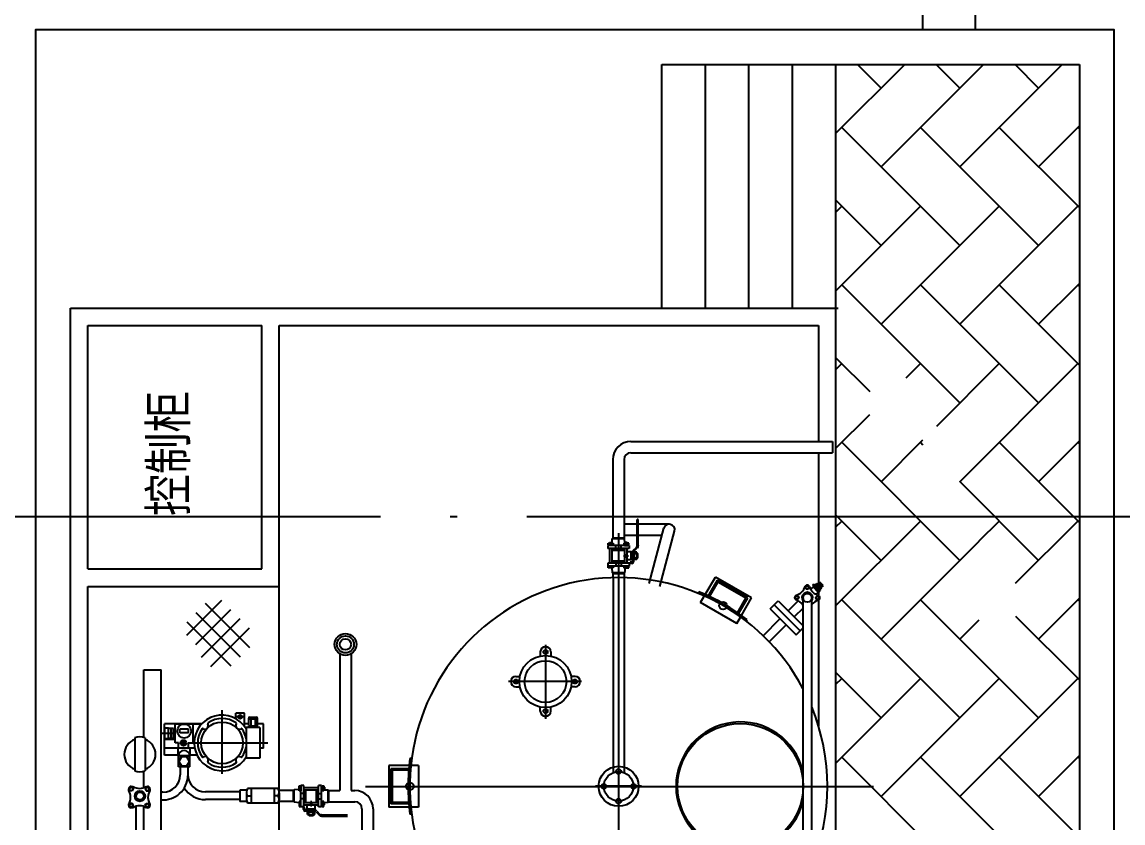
# Model space of a CAD drawing. Extents: x -59142 to 322364, y -122476 to 91021.
# Drawn here: x -13873 to -10709, y 73491 to 75794 of the extents above; entities that cross this region are included whole.
import ezdxf

# ---------------------------------------------------------------- set-up
doc = ezdxf.new("R2010")
doc.units = 0
doc.header["$LTSCALE"] = 1000
doc.header["$MEASUREMENT"] = 0
doc.linetypes.add('DOTE', pattern=[2.42, 2, -0.2, 0.02, -0.2])
doc.layers.add('DOTE', color=1, linetype='DOTE')
doc.layers.add('EQUIPMENT', color=171, linetype='Continuous')
doc.styles.add('st1', font='geditxt.shx', dxfattribs={"bigfont": 'hztxt1.shx'})
doc.styles.get("Standard").update_dxf_attribs({"font": 'gbenor.shx', "bigfont": 'gbcbig.shx'})
doc.dimstyles.get("Standard").update_dxf_attribs({"dimscale": 100, "dimtxt": 3.5, "dimasz": 1, "dimexe": 2.5, "dimexo": 3, "dimgap": 1.5, "dimtad": 1, "dimdec": 0, "dimzin": 0, "dimdsep": 46, "dimtxsty": 'Standard', "dimblk": 'ARCHTICK', "dimcen": 0.09, "dimadec": 0, "dimazin": 0, "dimtfac": 1, "dimtdec": 0, "dimtix": 1, "dimtmove": 2, "dimatfit": 3, "dimfxl": 1, "dimtolj": 1, "dimtzin": 0, "dimarcsym": 0})

# ---------------------------------------------------------------- blocks, each defined once
blk = doc.blocks.new('A$C057769C0')
at = {"layer": 'EQUIPMENT', "linetype": 'Continuous'}
for p, q in [((8650, 15299.5), (9850, 15299.5)), ((8650, 14599.5), (8650, 15299.5)), ((8775, 14599.5), (8775, 15299.5)), ((8900, 14599.5), (8900, 15299.5)), ((9025, 14599.5), (9025, 15299.5)), ((9150, 15101.8), (9347.7, 15299.5)), ((9150, 9599.5), (9150, 15299.5)), ((9212.3, 15299.5), (9280, 15231.8)), ((9280, 15005.5), (9574, 15299.5)), ((9438.6, 15299.5), (9506.3, 15231.8)), ((9506.3, 15005.5), (9800.3, 15299.5)), ((9664.8, 15299.5), (9732.5, 15231.8)), ((9850, 15299.5), (9850, 9599.5)), ((9166.9, 15118.7), (9506.3, 14779.3)), ((9393.1, 15118.7), (9732.5, 14779.3)), ((9619.4, 15118.7), (9850, 14888.1)), ((9732.5, 15005.5), (9850, 15123)), ((9845.7, 15118.7), (9850, 15114.4)), ((9150, 14909.3), (9280, 14779.3)), ((9150, 14875.5), (9166.9, 14892.4)), ((9150, 14649.2), (9393.1, 14892.4)), ((9280, 14553), (9619.4, 14892.4)), ((9506.3, 14553), (9845.7, 14892.4)), ((9166.9, 14666.1), (9506.3, 14326.7)), ((9393.1, 14666.1), (9732.5, 14326.7)), ((9619.4, 14666.1), (9850, 14435.6)), ((9732.5, 14553), (9850, 14670.4)), ((9845.7, 14666.1), (9850, 14661.8)), ((6950, 9599.5), (6950, 14599.5)), ((6950, 14599.5), (9156.2, 14599.5)), ((7000, 13849.5), (7000, 14549.5)), ((7000, 14549.5), (7500, 14549.5)), ((7500, 13849.5), (7500, 14549.5)), ((7550, 9649.5), (7550, 14549.5)), ((7550, 14549.5), (9100, 14549.5)), ((9100, 14549.5), (9100, 14215.7)), ((9150, 14456.7), (9247.2, 14359.5)), ((9150, 14423), (9166.9, 14439.9)), ((9352.2, 14398.9), (9393.1, 14439.9)), ((9439.8, 14260.3), (9619.4, 14439.9)), ((9506.3, 14100.4), (9845.7, 14439.9)), ((9150, 14196.7), (9247.2, 14293.9)), ((8561.2, 14215.7), (9140, 14215.7)), ((9140, 14215.7), (9140, 14183.7)), ((9166.9, 14213.6), (9506.3, 13874.2)), ((9280, 14100.4), (9400, 14220.4)), ((9393.1, 14213.6), (9400, 14206.7)), ((9619.4, 14213.6), (9850, 13983)), ((9732.5, 14100.4), (9850, 14217.9)), ((9845.7, 14213.6), (9850, 14209.3)), ((8561.2, 14183.7), (9140, 14183.7)), ((9100, 14183.7), (9100, 13398.3)), ((9505, 14101.7), (9732.5, 13874.2)), ((9150, 14004.2), (9280, 13874.2)), ((9150, 13970.4), (9166.9, 13987.3)), ((9150, 13744.2), (9393.1, 13987.3)), ((9562, 13929.9), (9619.4, 13987.3)), ((9666.5, 13808.2), (9845.7, 13987.3)), ((8672.1, 13978.1), (8541.2, 13978.1)), ((8650.2, 13946.1), (8541.2, 13946.1)), ((9280, 13647.9), (9561.5, 13929.4)), ((7000, 13849.5), (7500, 13849.5)), ((7000, 13799.5), (7550, 13799.5)), ((7000, 9649.5), (7000, 13799.5)), ((9085.7, 13801.5), (9085.7, 13796.5)), ((9732.5, 13647.9), (9850, 13765.3)), ((9166.9, 13761), (9506.3, 13421.6)), ((9393.1, 13761), (9732.5, 13421.6)), ((9845.7, 13761), (9850, 13756.7)), ((9506.3, 13647.9), (9561.5, 13703.2)), ((9666.5, 13713.9), (9850, 13530.5)), ((7724.6, 13605.6), (7724.6, 13212.3)), ((7756.6, 13605.6), (7756.6, 13212.3)), ((7161, 13365.3), (7161, 13559.5)), ((7161, 13559.5), (7211, 13559.5)), ((7211, 13088.5), (7211, 13559.5)), ((9150, 13551.6), (9280, 13421.6)), ((9150, 13517.9), (9166.9, 13534.8)), ((9150, 13291.6), (9393.1, 13534.8)), ((9280, 13195.3), (9619.4, 13534.8)), ((9506.3, 13195.3), (9845.7, 13534.8)), ((7135, 13364.2), (7135, 13268.8)), ((7165, 13364.2), (7165, 13268.8)), ((9166.9, 13308.5), (9506.3, 12969.1)), ((9393.1, 13308.5), (9732.5, 12969.1)), ((9619.4, 13308.5), (9850, 13077.9)), ((9732.5, 13195.3), (9850, 13312.8)), ((9845.7, 13308.5), (9850, 13304.2)), ((7161, 13220.6), (7161, 13267.7)), ((7266, 13280.5), (7266, 13257.5)), ((7288, 13280.5), (7288, 13257.5)), ((7216, 13207.5), (7211, 13207.5)), ((7436.9, 13208.5), (7338, 13208.5)), ((7456.9, 13213.4), (7436.9, 13213.4)), ((7436.9, 13213.4), (7436.9, 13181.4)), ((7692.4, 13212.3), (7724.6, 13212.3)), ((7756.6, 13212.3), (7768, 13212.3)), ((7139, 13089.1), (7139, 13167.3)), ((7161, 13089.1), (7161, 13166.8)), ((7436.9, 13186.5), (7338, 13186.5)), ((7456.9, 13181.4), (7436.9, 13181.4)), ((7692.4, 13180.3), (7768, 13180.3))]:
    blk.add_line(p, q, dxfattribs=at)
at = {"layer": 'EQUIPMENT'}
for p, q in [((8509.2, 14163.7), (8509.2, 13937.4)), ((8541.2, 14163.7), (8541.2, 13937.5)), ((8582.2, 13991.6), (8578.9, 13991.6)), ((8613.1, 13807.7), (8655.6, 13966.3)), ((8644, 13799.4), (8686.5, 13958)), ((8525.6, 13952.2), (8525.6, 12613.3)), ((8509.2, 13836.7), (8509.2, 13826.9)), ((8541.2, 13836.6), (8541.2, 13827)), ((8774.4, 13775.6), (8803.7, 13826.3)), ((8907.6, 13766.3), (8803.7, 13826.3)), ((8509.6, 13824.5), (8509.6, 13264.1)), ((8541.6, 13824.5), (8541.6, 13264.1)), ((8783.4, 13771.6), (8809.6, 13817.1)), ((8787, 13770), (8811.1, 13811.6)), ((8896.6, 13766.8), (8809.6, 13817.1)), ((8891.2, 13765.4), (8811.1, 13811.6)), ((8753.7, 13779.7), (8756.2, 13784.1)), ((8761.2, 13752.7), (8771.9, 13771.2)), ((8867.1, 13723.7), (8891.2, 13765.4)), ((8870.4, 13721.4), (8896.6, 13766.8)), ((8878.3, 13715.6), (8907.6, 13766.3)), ((9055.5, 10432.3), (9055.5, 13766.8)), ((9080.5, 10432.9), (9080.5, 13767.3)), ((8865.1, 13692.7), (8761.2, 13752.7)), ((8961.6, 13734.9), (8984.2, 13757.5)), ((8961.6, 13734.9), (9035.8, 13660.6)), ((8972.9, 13746.2), (9047.1, 13672)), ((8984.2, 13757.5), (9055.5, 13686.3)), ((8865.1, 13692.7), (8875.8, 13711.2)), ((8892.2, 13699.7), (8894.8, 13704.1)), ((8940.9, 13657.7), (8989.8, 13706.6)), ((8958.6, 13640), (9007.5, 13688.9)), ((9035.8, 13660.6), (9055.5, 13680.3)), ((8300.6, 13610.8), (8300.6, 13599.3)), ((8315.6, 13631.3), (8315.6, 13418.2)), ((8330.6, 13610.8), (8330.6, 13599.3)), ((8418.8, 13525.8), (8208.8, 13525.8)), ((8230.6, 13540.8), (8242.1, 13540.8)), ((8230.6, 13510.8), (8242.1, 13510.8)), ((8400.6, 13540.8), (8389.1, 13540.8)), ((8400.6, 13510.8), (8389.1, 13510.8)), ((8300.6, 13440.8), (8300.6, 13452.4)), ((8330.6, 13440.8), (8330.6, 13452.4)), ((7452.3, 13424.5), (7423.9, 13424.5)), ((7425.5, 13419.1), (7425.5, 13434.5)), ((7450.5, 13434.5), (7425.5, 13434.5)), ((7450.5, 13396.8), (7450.5, 13434.5)), ((7462.5, 13399.5), (7462.5, 13420.5)), ((7462.5, 13418.5), (7487.5, 13418.5)), ((7465.5, 13423.5), (7484.5, 13423.5)), ((7468.7, 13418.5), (7468.7, 13398.5)), ((7481.2, 13418.5), (7481.2, 13398.5)), ((7487.5, 13399.5), (7487.5, 13420.5)), ((7327.9, 13404.5), (7221, 13404.5)), ((7221, 13314.5), (7221, 13404.5)), ((7222, 13361.5), (7222, 13391.5)), ((7232, 13391.5), (7222, 13391.5)), ((7232, 13361.5), (7232, 13391.5)), ((7246, 13390.5), (7232, 13390.5)), ((7240, 13362.5), (7240, 13390.5)), ((7246, 13362.5), (7246, 13390.5)), ((7251, 13387.5), (7246, 13387.5)), ((7327, 13403.5), (7251, 13403.5)), ((7251, 13349.5), (7251, 13403.5)), ((7264.5, 13378.5), (7264.5, 13388.5)), ((7289.5, 13388.5), (7264.5, 13388.5)), ((7289.5, 13378.5), (7289.5, 13388.5)), ((7303, 13349.5), (7303, 13403.5)), ((7462.5, 13404.5), (7450.5, 13404.5)), ((7495, 13393.5), (7455, 13393.5)), ((7455, 13393.5), (7455, 13305.5)), ((7462.5, 13399.5), (7463.5, 13398.5)), ((7463.5, 13398.5), (7462.5, 13397.5)), ((7462.5, 13393.5), (7462.5, 13397.5)), ((7463.5, 13398.5), (7486.5, 13398.5)), ((7475, 13393.5), (7475, 13398.5)), ((7487.5, 13399.5), (7486.5, 13398.5)), ((7486.5, 13398.5), (7487.5, 13397.5)), ((7504.8, 13404.5), (7487.5, 13404.5)), ((7487.5, 13393.5), (7487.5, 13397.5)), ((7495, 13393.5), (7495, 13305.5)), ((7504.8, 13334.5), (7504.8, 13404.5)), ((7251, 13359.5), (7221, 13359.5)), ((7232, 13361.5), (7222, 13361.5)), ((7246, 13362.5), (7232, 13362.5)), ((7251, 13365.5), (7246, 13365.5)), ((7289.5, 13378.5), (7264.5, 13378.5)), ((7306.6, 13359.5), (7303, 13359.5)), ((7307.4, 13334.5), (7221, 13334.5)), ((7261, 13349.5), (7251, 13349.5)), ((7260, 13312.5), (7260, 13334.5)), ((7261, 13335.5), (7261, 13349.5)), ((7280, 13350.5), (7270, 13350.5)), ((7280, 13348.5), (7270, 13348.5)), ((7289, 13349.5), (7289, 13335.5)), ((7294, 13312.5), (7294, 13334.5)), ((7504.8, 13334.5), (7495, 13334.5)), ((7260, 13314.5), (7221, 13314.5)), ((7294, 13312.5), (7260, 13312.5)), ((7261, 13280.5), (7261, 13312.5)), ((7269.5, 13309.5), (7262, 13296.5)), ((7262, 13296.5), (7269.5, 13283.5)), ((7284.5, 13309.5), (7269.5, 13309.5)), ((7292, 13296.5), (7284.5, 13309.5)), ((7284.5, 13283.5), (7292, 13296.5)), ((7293, 13280.5), (7293, 13312.5)), ((7314, 13314.5), (7294, 13314.5)), ((7495, 13305.5), (7455, 13305.5)), ((7931, 13304.7), (7925.9, 13304.7)), ((7293, 13280.5), (7261, 13280.5)), ((7269.5, 13283.5), (7284.5, 13283.5)), ((7924.2, 13284.7), (7865.6, 13284.7)), ((7865.6, 13284.7), (7865.6, 13164.7)), ((7923.1, 13275), (7870.6, 13275)), ((7870.6, 13275), (7870.6, 13174.5)), ((7922.7, 13271), (7874.6, 13271)), ((7874.6, 13271), (7874.6, 13178.5)), ((7950.6, 13284.7), (7929.2, 13284.7)), ((7950.6, 13284.7), (7950.6, 13164.7)), ((7117.7, 13212.5), (7117.7, 13217.4)), ((7119.1, 13217), (7122.1, 13222.2)), ((7122.1, 13211.9), (7119.1, 13217)), ((7122.1, 13222.2), (7128, 13222.2)), ((7128, 13211.9), (7122.1, 13211.9)), ((7124.1, 13224.2), (7129.4, 13224.2)), ((7128, 13222.2), (7131, 13217)), ((7131, 13217), (7128, 13211.9)), ((7168.3, 13222.2), (7165.4, 13217)), ((7165.4, 13217), (7168.3, 13211.9)), ((7174.3, 13222.2), (7168.3, 13222.2)), ((7168.3, 13211.9), (7174.3, 13211.9)), ((7168.8, 13224.2), (7172.3, 13224.2)), ((7177.3, 13217), (7174.3, 13222.2)), ((7174.3, 13211.9), (7177.3, 13217)), ((7178.7, 13217.4), (7178.7, 13212.5)), ((7798.4, 13224.5), (9258.5, 13224.5)), ((8591.6, 13224.7), (8458.8, 13224.7)), ((7117.7, 13170), (7117.7, 13173.1)), ((7122.1, 13175.5), (7119.1, 13170.3)), ((7119.1, 13170.3), (7122.1, 13165.2)), ((7128, 13175.5), (7122.1, 13175.5)), ((7122.1, 13165.2), (7128, 13165.2)), ((7129.4, 13163.2), (7124.1, 13163.2)), ((7131, 13170.3), (7128, 13175.5)), ((7128, 13165.2), (7131, 13170.3)), ((7165.4, 13170.3), (7168.3, 13175.5)), ((7168.3, 13165.2), (7165.4, 13170.3)), ((7168.3, 13175.5), (7174.3, 13175.5)), ((7174.3, 13165.2), (7168.3, 13165.2)), ((7172.3, 13163.2), (7168.8, 13163.2)), ((7174.3, 13175.5), (7177.3, 13170.3)), ((7177.3, 13170.3), (7174.3, 13165.2)), ((7178.7, 13173.1), (7178.7, 13170)), ((7924.2, 13164.7), (7865.6, 13164.7)), ((7923.1, 13174.5), (7870.6, 13174.5)), ((7922.7, 13178.5), (7874.6, 13178.5)), ((7950.6, 13164.7), (7929.2, 13164.7)), ((7788, 13160.3), (7788, 12812.3)), ((7820, 13160.3), (7820, 12894.1)), ((7931, 13144.7), (7925.9, 13144.7))]:
    blk.add_line(p, q, dxfattribs=at)
at = {"layer": 'EQUIPMENT', "ltscale": 8}
for p, q in [((8578.9, 13917), (8578.9, 13991.6)), ((8582.2, 13917), (8582.2, 13991.6)), ((8495.7, 13918.9), (8495.7, 13923.4)), ((8495.7, 13923.4), (8509.7, 13923.4)), ((8499.8, 13923.4), (8499.8, 13925.9)), ((8499.8, 13925.9), (8506.8, 13925.9)), ((8500, 13919), (8500, 13923.2)), ((8505.9, 13916.7), (8506.5, 13923.4)), ((8505.9, 13919.3), (8505.9, 13923.1)), ((8506.7, 13925.9), (8507.5, 13935.8)), ((8506.8, 13925.9), (8506.8, 13923.4)), ((8507.5, 13935.8), (8510, 13938.2)), ((8542.9, 13935.8), (8507.5, 13935.8)), ((8509.7, 13923.4), (8509.7, 13918.9)), ((8540.6, 13938.2), (8510, 13938.2)), ((8542.9, 13935.8), (8540.6, 13938.2)), ((8554.7, 13923.4), (8540.7, 13923.4)), ((8540.7, 13923.4), (8540.7, 13918.9)), ((8543.7, 13925.9), (8542.9, 13935.8)), ((8543.6, 13925.9), (8543.6, 13923.4)), ((8550.6, 13925.9), (8543.6, 13925.9)), ((8544.5, 13919.3), (8544.5, 13923.1)), ((8550.4, 13919), (8550.4, 13923.2)), ((8550.6, 13923.4), (8550.6, 13925.9)), ((8554.7, 13918.9), (8554.7, 13923.4)), ((8494.7, 13916.7), (8494.7, 13908.1)), ((8555.7, 13916.7), (8494.7, 13916.7)), ((8555.7, 13908.1), (8494.7, 13908.1)), ((8509.7, 13918.9), (8495.7, 13918.9)), ((8497.8, 13916.8), (8497.8, 13918.7)), ((8497.8, 13918.7), (8508, 13918.7)), ((8508, 13916.8), (8497.8, 13916.8)), ((8500.1, 13866.1), (8500.1, 13908.1)), ((8507.1, 13866.1), (8507.1, 13908.1)), ((8543.6, 13902.6), (8507.1, 13902.6)), ((8508, 13918.7), (8508, 13916.8)), ((8517.2, 13908.1), (8517.2, 13916.7)), ((8533.2, 13908.1), (8533.2, 13916.7)), ((8540.7, 13918.9), (8554.7, 13918.9)), ((8542.4, 13918.7), (8542.4, 13916.8)), ((8552.5, 13918.7), (8542.4, 13918.7)), ((8542.4, 13916.8), (8552.5, 13916.8)), ((8543.6, 13889), (8543.6, 13908.1)), ((8544.4, 13916.7), (8544.4, 13916.8)), ((8550.6, 13889), (8550.6, 13908.1)), ((8561.3, 13898.7), (8550.6, 13898.7)), ((8552.5, 13916.8), (8552.5, 13918.7)), ((8555.7, 13916.7), (8555.7, 13908.1)), ((8561.3, 13875.4), (8561.3, 13898.7)), ((8565.2, 13897.4), (8561.3, 13897.4)), ((8565.2, 13896.8), (8565.2, 13871.1)), ((8567.9, 13903), (8577.3, 13911.4)), ((8570.6, 13898.5), (8568.5, 13898.5)), ((8568.5, 13898.1), (8568.5, 13870.3)), ((8570.1, 13901.7), (8579.3, 13910)), ((8570.6, 13875.6), (8570.6, 13898.5)), ((8577.6, 13897.4), (8570.6, 13897.4)), ((8577.6, 13893.2), (8570.6, 13893.2)), ((8577.6, 13876.7), (8577.6, 13897.4)), ((8580.1, 13893.9), (8577.6, 13893.9)), ((8580.8, 13893), (8577.6, 13893)), ((8583, 13917), (8578.1, 13917)), ((8578.9, 13917), (8578.9, 13915.1)), ((8580.1, 13880.1), (8580.1, 13893.9)), ((8580.1, 13893.9), (8580.8, 13893)), ((8580.8, 13881), (8580.8, 13893)), ((8582.2, 13917), (8582.2, 13916.3)), ((8494.7, 13866.1), (8494.7, 13857.4)), ((8555.7, 13866.1), (8494.7, 13866.1)), ((8543.6, 13871.6), (8507.1, 13871.6)), ((8517.2, 13866.1), (8517.2, 13857.4)), ((8533.2, 13866.1), (8533.2, 13857.4)), ((8541.2, 13889), (8541.2, 13884.8)), ((8552.1, 13889), (8541.2, 13889)), ((8541.2, 13884.8), (8552.1, 13884.8)), ((8543.6, 13866.1), (8543.6, 13884.8)), ((8550.6, 13866.1), (8550.6, 13884.8)), ((8561.3, 13875.4), (8550.6, 13875.4)), ((8552.1, 13884.8), (8552.1, 13889)), ((8555.7, 13866.1), (8555.7, 13857.4)), ((8562.7, 13868.6), (8558.4, 13868.6)), ((8558.4, 13868.6), (8558.4, 13865.3)), ((8563.5, 13865.3), (8558.4, 13865.3)), ((8565.2, 13876.7), (8561.3, 13876.7)), ((8570.6, 13875.6), (8568.5, 13875.6)), ((8577.6, 13880.8), (8570.6, 13880.8)), ((8577.6, 13876.7), (8570.6, 13876.7)), ((8580.8, 13881), (8577.6, 13881)), ((8580.1, 13880.1), (8577.6, 13880.1)), ((8580.1, 13880.1), (8580.8, 13881)), ((8555.7, 13857.4), (8494.7, 13857.4)), ((8495.6, 13852.8), (8495.6, 13857.3)), ((8495.6, 13857.3), (8509.6, 13857.3)), ((8509.6, 13852.8), (8495.6, 13852.8)), ((8499.7, 13852.9), (8499.7, 13857)), ((8505.6, 13853.2), (8505.6, 13857)), ((8505.9, 13857.4), (8506, 13857.3)), ((8506.3, 13852.8), (8507.5, 13838.4)), ((8542.9, 13838.4), (8507.5, 13838.4)), ((8507.5, 13838.4), (8510, 13835.9)), ((8509.6, 13857.3), (8509.6, 13852.8)), ((8540.6, 13835.9), (8510, 13835.9)), ((8542.9, 13838.4), (8540.6, 13835.9)), ((8554.8, 13857.3), (8540.8, 13857.3)), ((8540.8, 13857.3), (8540.8, 13852.8)), ((8540.8, 13852.8), (8554.8, 13852.8)), ((8544.1, 13852.8), (8542.9, 13838.4)), ((8544.4, 13857.4), (8544.4, 13857.3)), ((8544.8, 13853.2), (8544.8, 13857)), ((8550.7, 13852.9), (8550.7, 13857)), ((8554.8, 13852.8), (8554.8, 13857.3)), ((9058.8, 13775.6), (9058.8, 13775.6)), ((7284.4, 13659.2), (7385, 13759.8)), ((7310.9, 13632.7), (7411.5, 13733.3)), ((7337.5, 13750.7), (7464.5, 13623.6)), ((9042.2, 13759), (9012.5, 13729.2)), ((9055.5, 13736.9), (9030.2, 13711.6)), ((7310.9, 13724.2), (7438, 13597.1)), ((7327.2, 13595.9), (7438, 13706.8)), ((7284.4, 13697.7), (7411.5, 13570.6)), ((7353.7, 13569.4), (7464.5, 13680.3)), ((7607.7, 13226), (7612.2, 13226)), ((7607.7, 13212), (7607.7, 13226)), ((7612.2, 13226), (7612.2, 13212)), ((7621, 13226.9), (7612.4, 13226.9)), ((7612.4, 13165.9), (7612.4, 13226.9)), ((7621, 13165.9), (7621, 13226.9)), ((7671.6, 13226.9), (7663, 13226.9)), ((7663, 13165.9), (7663, 13226.9)), ((7671.6, 13165.9), (7671.6, 13226.9)), ((7673.8, 13225.9), (7678.3, 13225.9)), ((7673.8, 13211.9), (7673.8, 13225.9)), ((7678.3, 13225.9), (7678.3, 13211.9)), ((7456.1, 13206.1), (7456.1, 13186)), ((7458.3, 13197.4), (7470.1, 13197.4)), ((7471.5, 13218.6), (7458.9, 13218.6)), ((7547.1, 13218.4), (7458.9, 13218.4)), ((7470.1, 13218.6), (7470.1, 13176.6)), ((7535.9, 13218.4), (7535.9, 13176.4)), ((7547.7, 13197.4), (7535.9, 13197.4)), ((7592.3, 13213), (7549.2, 13213)), ((7549.9, 13206.1), (7549.9, 13186)), ((7593.3, 13214.1), (7590.9, 13211.5)), ((7590.9, 13181), (7590.9, 13211.5)), ((7607.7, 13215.3), (7593.3, 13214.1)), ((7593.3, 13178.7), (7593.3, 13214.1)), ((7612.2, 13212), (7607.7, 13212)), ((7607.9, 13221.9), (7612, 13221.9)), ((7608.1, 13216), (7611.9, 13216)), ((7612.4, 13215.6), (7612.2, 13215.6)), ((7621, 13204.4), (7612.4, 13204.4)), ((7621, 13221.5), (7663, 13221.5)), ((7621, 13214.5), (7663, 13214.5)), ((7626.5, 13178), (7626.5, 13214.5)), ((7657.5, 13178), (7657.5, 13214.5)), ((7663, 13204.4), (7671.6, 13204.4)), ((7671.6, 13215.6), (7678.3, 13215.1)), ((7671.8, 13223.7), (7673.6, 13223.7)), ((7671.8, 13213.6), (7671.8, 13223.7)), ((7673.6, 13213.6), (7671.8, 13213.6)), ((7673.6, 13223.7), (7673.6, 13213.6)), ((7678.3, 13211.9), (7673.8, 13211.9)), ((7674, 13221.6), (7678.1, 13221.6)), ((7674.2, 13215.7), (7678, 13215.7)), ((7678.4, 13221.8), (7680.8, 13221.8)), ((7680.8, 13214.8), (7678.4, 13214.8)), ((7680.8, 13221.8), (7680.8, 13214.8)), ((7680.8, 13214.9), (7690.7, 13214.1)), ((7690.7, 13178.7), (7690.7, 13214.1)), ((7690.7, 13214.1), (7693.1, 13211.5)), ((7693.1, 13181), (7693.1, 13211.5)), ((7547.1, 13176.4), (7458.9, 13176.4)), ((7590.9, 13181), (7549, 13181)), ((7593.3, 13178.7), (7590.9, 13181)), ((7607.7, 13177.5), (7593.3, 13178.7)), ((7607.7, 13180.8), (7607.7, 13166.8)), ((7612.2, 13180.8), (7607.7, 13180.8)), ((7607.7, 13166.8), (7612.2, 13166.8)), ((7607.9, 13170.9), (7612, 13170.9)), ((7608.1, 13176.8), (7611.9, 13176.8)), ((7612.2, 13166.8), (7612.2, 13180.8)), ((7612.4, 13177.1), (7612.2, 13177.1)), ((7621, 13188.4), (7612.4, 13188.4)), ((7621, 13165.9), (7612.4, 13165.9)), ((7623.5, 13163.2), (7620.2, 13163.2)), ((7620.2, 13158.1), (7620.2, 13163.2)), ((7621, 13178), (7639.8, 13178)), ((7621, 13171), (7639.8, 13171)), ((7623.5, 13158.9), (7623.5, 13163.2)), ((7630.4, 13160.3), (7630.4, 13171)), ((7644, 13180.4), (7639.8, 13180.4)), ((7639.8, 13180.4), (7639.8, 13169.5)), ((7639.8, 13169.5), (7644, 13169.5)), ((7644, 13169.5), (7644, 13180.4)), ((7644, 13178), (7663, 13178)), ((7644, 13171), (7663, 13171)), ((7653.6, 13160.3), (7653.6, 13171)), ((7663, 13188.4), (7671.6, 13188.4)), ((7671.6, 13165.9), (7663, 13165.9)), ((7671.6, 13177.1), (7671.8, 13177.1)), ((7673.6, 13179.2), (7671.8, 13179.2)), ((7671.8, 13179.2), (7671.8, 13169)), ((7671.8, 13169), (7673.6, 13169)), ((7673.6, 13169), (7673.6, 13179.2)), ((7673.8, 13180.8), (7673.8, 13166.8)), ((7678.3, 13180.8), (7673.8, 13180.8)), ((7673.8, 13166.8), (7678.3, 13166.8)), ((7674, 13171.2), (7678.1, 13171.2)), ((7674.2, 13177.1), (7678, 13177.1)), ((7678.3, 13166.8), (7678.3, 13180.8)), ((7680.8, 13178), (7678.4, 13178)), ((7678.4, 13171), (7680.8, 13171)), ((7680.8, 13177.9), (7690.7, 13178.7)), ((7680.8, 13171), (7680.8, 13178)), ((7690.7, 13178.7), (7693.1, 13181)), ((7653, 13153.1), (7625.2, 13153.1)), ((7651.8, 13156.4), (7626, 13156.4)), ((7630.4, 13160.3), (7653.6, 13160.3)), ((7630.5, 13150.9), (7630.5, 13153.1)), ((7630.5, 13150.9), (7653.4, 13150.9)), ((7631.6, 13156.4), (7631.6, 13160.3)), ((7631.6, 13144), (7631.6, 13150.9)), ((7631.6, 13144), (7652.3, 13144)), ((7635.1, 13141.5), (7635.1, 13144)), ((7635.1, 13141.5), (7648.9, 13141.5)), ((7635.1, 13141.5), (7636, 13140.8)), ((7635.7, 13144), (7635.7, 13150.9)), ((7636, 13140.8), (7636, 13144)), ((7636, 13140.8), (7647.9, 13140.8)), ((7647.9, 13140.8), (7647.9, 13144)), ((7648.9, 13141.5), (7647.9, 13140.8)), ((7648.2, 13144), (7648.2, 13150.9)), ((7648.9, 13141.5), (7648.9, 13144)), ((7652.3, 13156.4), (7652.3, 13160.3)), ((7652.3, 13144), (7652.3, 13150.9)), ((7653.4, 13150.9), (7653.4, 13153.1)), ((7656.7, 13151.4), (7664.9, 13142.3)), ((7657.9, 13153.7), (7666.4, 13144.3)), ((7671.9, 13142.7), (7670, 13142.7)), ((7671.9, 13139.4), (7671.3, 13139.4)), ((7671.9, 13138.5), (7671.9, 13143.5)), ((7671.9, 13142.7), (7746.5, 13142.7)), ((7671.9, 13139.3), (7746.5, 13139.3))]:
    blk.add_line(p, q, dxfattribs=at)
at = {"layer": 'EQUIPMENT', "ltscale": 5}
for p, q in [((9061.5, 13799.5), (9063.8, 13801.7)), ((9066.3, 13801.7), (9062.5, 13797.9)), ((9062.5, 13797.9), (9063.9, 13792.7)), ((9071.5, 13800.3), (9066.3, 13801.7)), ((9069, 13791.3), (9072.9, 13795.1)), ((9072.9, 13795.1), (9071.5, 13800.3)), ((9074.2, 13799.4), (9072.2, 13801.4)), ((9084.3, 13798), (9077.4, 13791.2)), ((9084, 13803.2), (9086.1, 13805.4)), ((9102.8, 13784.3), (9084, 13803.2)), ((9099.1, 13783), (9084.3, 13798)), ((9087.5, 13799.7), (9085.1, 13797.2)), ((9104.9, 13786.4), (9086.1, 13805.4)), ((9090.4, 13803.8), (9089, 13802.5)), ((9090.4, 13803.8), (9104.9, 13789.1)), ((9095.5, 13807.6), (9091.1, 13803.1)), ((9098.2, 13804.9), (9093.7, 13800.5)), ((9095.5, 13807.6), (9108.7, 13794.2)), ((9097.4, 13805.7), (9103.6, 13811.9)), ((9099.3, 13806.9), (9097.7, 13805.3)), ((9100.4, 13806.8), (9098.3, 13804.8)), ((9099.3, 13806.9), (9108.1, 13798)), ((9099.3, 13806.9), (9100.4, 13806.8)), ((9100.4, 13806.8), (9108, 13799.1)), ((9106.1, 13796.9), (9101.6, 13792.5)), ((9111.9, 13800.8), (9103, 13809.7)), ((9113.3, 13802.2), (9103.6, 13811.9)), ((9108, 13799.1), (9105.9, 13797.1)), ((9108.1, 13798), (9106.5, 13796.5)), ((9113.3, 13802.2), (9107, 13796)), ((9108.1, 13798), (9108, 13799.1)), ((9032.7, 13771), (9036.1, 13774.4)), ((9032.7, 13768.5), (9036.6, 13772.3)), ((9034.1, 13763.3), (9032.7, 13768.5)), ((9039.3, 13761.8), (9034.1, 13763.3)), ((9036.6, 13772.3), (9041.7, 13770.8)), ((9043.1, 13765.6), (9039.3, 13761.8)), ((9041.7, 13770.8), (9043.1, 13765.6)), ((9063.9, 13792.7), (9069, 13791.3)), ((9099.1, 13783), (9092.2, 13776.2)), ((9092.2, 13767.9), (9096, 13771.7)), ((9093.6, 13762.7), (9092.2, 13767.9)), ((9096, 13771.7), (9101.2, 13770.2)), ((9100.7, 13786.3), (9098.2, 13783.9)), ((9102.6, 13765), (9098.8, 13761.2)), ((9102.4, 13770.9), (9099.3, 13774)), ((9101.2, 13770.2), (9102.6, 13765)), ((9102.8, 13784.3), (9104.9, 13786.4)), ((9104.9, 13789.1), (9103.5, 13787.7)), ((9108.7, 13794.2), (9104.2, 13789.8)), ((9032.9, 13762.6), (9034.9, 13760.6)), ((9098.8, 13761.2), (9093.6, 13762.7)), ((9100.3, 13760.2), (9102.6, 13762.5))]:
    blk.add_line(p, q, dxfattribs=at)
at = {"layer": 'EQUIPMENT', "ltscale": 10}
for p, q in [((7386, 13260.9), (7386, 13443.2)), ((7252.7, 13376.5), (7211.2, 13376.5)), ((7289, 13349.5), (7517.1, 13349.5))]:
    blk.add_line(p, q, dxfattribs=at)
at = {"layer": 'EQUIPMENT', "ltscale": 0.5}
blk.add_lwpolyline([(6850, 500), (9950, 500), (9950, 15399.5), (6850, 15399.5), (6850, 500)], dxfattribs=at)
at = {"layer": 'EQUIPMENT', "ltscale": 5}
for centre in [(9067.7, 13796.5), (9037.9, 13767), (9097.4, 13766.5)]:
    blk.add_circle(centre, 4.47, dxfattribs=at)
at = {"layer": 'EQUIPMENT', "linetype": 'Continuous'}
for centre, radius in [((9068, 13766.8), 12.5), ((7740.6, 13632.6), 31.4), ((7740.6, 13632.6), 24.5), ((7740.6, 13632.6), 16), ((7150, 13196.5), 15), ((7150, 13196.5), 11)]:
    blk.add_circle(centre, radius, dxfattribs=at)
at = {"layer": 'EQUIPMENT'}
for centre, radius in [((8825.6, 13744.3), 11), ((8315.6, 13610.8), 6), ((8315.6, 13525.8), 75), ((8315.6, 13525.8), 60), ((8230.6, 13525.8), 6), ((8400.6, 13525.8), 6), ((8315.6, 13440.8), 6), ((7438.1, 13424.5), 5.5), ((7277, 13383.5), 20), ((7386, 13349.5), 60), ((8875.6, 13224.7), 180.5), ((7275, 13349.5), 8), ((7275, 13349.5), 5), ((7277, 13296.5), 15), ((8525.6, 13224.7), 57.5), ((8525.6, 13224.7), 42.5), ((8525.6, 13267.2), 7), ((7925.6, 13224.7), 11), ((8483.1, 13224.7), 7), ((8568.1, 13224.7), 7), ((7125, 13217), 4.94), ((7171.3, 13217), 4.94), ((7125, 13170.3), 4.94), ((7171.3, 13170.3), 4.94), ((8525.6, 13182.2), 7)]:
    blk.add_circle(centre, radius, dxfattribs=at)
at = {"layer": 'EQUIPMENT', "linetype": 'Continuous'}
for centre, radius, start, end in [((8561.2, 14163.7), 52, 90, 180), ((8561.2, 14163.7), 20, 90, 180), ((8671, 13962.2), 16, 345, 165), ((8525.6, 13224.7), 600, 27.9887, 240.8236), ((8525.6, 13224.7), 605, 52.4014, 67.5986), ((9068, 13766.8), 15.5, 323.672, 216.2409), ((8525.6, 13224.7), 600, 337.6242, 22.3758), ((8875.6, 13224.7), 185, 13.5852, 346.4148), ((7150, 13316.5), 45, 109.4712, 250.5288), ((7150, 13316.5), 50, 72.5424, 107.4576), ((7150, 13316.5), 45, 289.4712, 70.5288), ((8525.6, 13224.7), 605, 172.4014, 187.5986), ((7150, 13316.5), 50, 252.5424, 287.4576), ((7216, 13257.5), 50, 270, 0), ((7338, 13258.5), 50, 180, 270), ((7216, 13257.5), 72, 266.0179, 357.9074), ((7338, 13258.5), 72, 212.5557, 270), ((7768, 13160.3), 52, 0, 90), ((7768, 13160.3), 20, 0, 90)]:
    blk.add_arc(centre, radius, start, end, dxfattribs=at)
at = {"layer": 'EQUIPMENT', "ltscale": 8}
for centre, radius, start, end in [((8573.5, 13896.8), 8.29, 132.0953, 180), ((8573.5, 13898.1), 4.97, 132.0953, 180), ((8573.9, 13915.1), 4.97, 312.0953, 0), ((8573.9, 13916.3), 8.29, 312.0953, 0), ((8562.7, 13871.1), 2.49, 270, 0), ((8563.5, 13870.3), 4.97, 270, 0), ((7479.1, 13207.3), 23, 151.3209, 205.5456), ((7479.1, 13187.5), 23, 154.4544, 208.6791), ((7526.9, 13207.3), 23, 334.4544, 28.6791), ((7526.9, 13187.5), 23, 331.3209, 25.5456), ((7625.2, 13158.1), 4.97, 180, 270), ((7626, 13158.9), 2.49, 180, 270), ((7651.8, 13148.1), 8.29, 42.0953, 90), ((7653, 13148.1), 4.97, 42.0953, 90), ((7671.3, 13147.7), 8.29, 222.0953, 270), ((7670, 13147.7), 4.97, 222.0953, 270)]:
    blk.add_arc(centre, radius, start, end, dxfattribs=at)
at = {"layer": 'EQUIPMENT', "ltscale": 5}
for centre, radius, start, end in [((9028, 13807.9), 34.5, 283.5746, 345.8198), ((9067.8, 13797), 6.19, 45.132, 138.4576), ((9107.7, 13807.5), 34.5, 193.2997, 255.8198), ((9037.4, 13766.9), 6.19, 130.9368, 224.2624), ((9098, 13766.6), 6.19, 310.9368, 44.2624), ((9026.5, 13727.1), 34.5, 32.9171, 76.0947), ((9108.4, 13726.7), 34.5, 103.5746, 144.1388)]:
    blk.add_arc(centre, radius, start, end, dxfattribs=at)
at = {"layer": 'EQUIPMENT'}
for centre, radius, start, end in [((8315.6, 13610.8), 15, 0, 180), ((8230.6, 13525.8), 15, 90, 270), ((8400.6, 13525.8), 15, 270, 90), ((7386, 13349.5), 80, 30.4015, 329.5985), ((7386, 13349.5), 70, 54.8382, 125.1618), ((7465.5, 13420.5), 3, 90, 180), ((7484.5, 13420.5), 3, 0, 90), ((8315.6, 13440.8), 15, 180, 0), ((7386, 13349.5), 70, 144.8382, 215.1618), ((7330.4, 13388.7), 2, 59.4775, 144.8382), ((7336.5, 13399), 10, 239.4775, 30.5225), ((7346.8, 13405.1), 2, 125.1618, 210.5225), ((7435.5, 13399), 10, 149.4775, 300.5225), ((7425.1, 13405.1), 2, 329.4775, 54.8382), ((7441.6, 13388.7), 2, 35.1618, 120.5225), ((7386, 13349.5), 70, 9.6963, 35.1618), ((7277, 13310.4), 17.1, 7.1527, 172.8473), ((7262, 13335.5), 1, 180, 270), ((7288, 13335.5), 1, 270, 0), ((7386, 13349.5), 70, 324.8382, 350.3037), ((7330.4, 13310.4), 2, 215.1618, 300.5225), ((7336.5, 13300), 10, 329.4775, 120.5225), ((7346.8, 13293.9), 2, 149.4775, 234.8382), ((7386, 13349.5), 70, 234.8382, 305.1618), ((7435.5, 13300), 10, 59.4775, 210.5225), ((7425.1, 13293.9), 2, 305.1618, 30.5225), ((7441.6, 13310.4), 2, 239.4775, 324.8382), ((7085, 13192.8), 38.2, 328.6025, 31.1226), ((7124.5, 13217.4), 6.84, 86.2396, 179.5652), ((7149.1, 13256.8), 38.2, 238.8774, 301.3975), ((7171.9, 13217.4), 6.84, 0.4348, 93.7604), ((7211.3, 13192.8), 38.2, 148.8774, 211.3975), ((7124.5, 13170), 6.84, 180.4348, 273.7604), ((7149.2, 13130.5), 38.2, 58.8774, 121.3975), ((7149.1, 13130.5), 38.2, 113.87, 121.1226), ((7149.1, 13130.5), 38.2, 58.8774, 62.6489), ((7171.9, 13170), 6.84, 266.2396, 359.5652)]:
    blk.add_arc(centre, radius, start, end, dxfattribs=at)
for p in [(7470.8, 13418.5), (7479.1, 13418.5)]:
    blk.add_point(p, dxfattribs=at)
at = {"layer": 'EQUIPMENT', "linetype": 'Continuous', "style": 'st1'}
blk.add_text('控制柜', height=120, rotation=90, dxfattribs=at).set_placement((7295.3, 14001.8))
blk = doc.blocks.new('_ArchTick')
at = {"color": 0, "linetype": 'ByBlock', "const_width": 0.4}
blk.add_lwpolyline([(-0.5, -0.5), (0.5, 0.5)], dxfattribs=at)
blk = doc.blocks.new('*D1609')
at = {"color": 0, "lineweight": -2, "transparency": 16777216}
for p, q in [((-14334.3, 26922.1), (-14334.3, 81872.1)), ((-9984.3, 26922.1), (-9984.3, 81872.1)), ((-14334.3, 81622.1), (-9984.3, 81622.1))]:
    blk.add_line(p, q, dxfattribs=at)
at = {"layer": 'Defpoints', "color": 0, "transparency": 16777216}
for p in [(-9984.3, 81622.1), (-14334.3, 26622.1), (-9984.3, 26622.1)]:
    blk.add_point(p, dxfattribs=at)
at = {"color": 0, "lineweight": -2, "transparency": 16777216, "xscale": 100, "yscale": 100, "zscale": 100, "rotation": 180}
blk.add_blockref('_ArchTick', (-14334.3, 81622.1), dxfattribs=at)
at = {"color": 0, "lineweight": -2, "transparency": 16777216, "xscale": 100, "yscale": 100, "zscale": 100}
blk.add_blockref('_ArchTick', (-9984.3, 81622.1), dxfattribs=at)
at = {"color": 0, "transparency": 16777216, "insert": (-12159.3, 81947.1), "char_height": 350, "attachment_point": 5}
blk.add_mtext('\\A1;4350', dxfattribs=at)

msp = doc.modelspace()

# ---------------------------------------------------------------- linework, layer by layer
at = {"layer": 'DOTE'}
msp.add_line((-36622.7, 74372.1), (-7716.7, 74372.1), dxfattribs=at)
at = {"layer": 'EQUIPMENT', "color": 251}
msp.add_lwpolyline([(-11284.3, 60872.1), (-11134.3, 60872.1), (-11134.3, 60622.1), (-14084.3, 60622.1), (-14084.3, 75871.6), (-18784.7, 75871.6), (-18784.7, 75222.1), (-20134.3, 75222.1), (-20134.3, 76172.1), (-19984.3, 76172.1), (-19984.3, 75372.1), (-18934.7, 75372.1), (-18934.7, 76172.1), (-18784.7, 76172.1), (-18784.7, 76021.6), (-11134.3, 76021.6), (-11134.3, 75771.6), (-11284.3, 75771.6), (-11284.3, 75871.6), (-13934.3, 75871.6), (-13934.3, 60772.1), (-11284.3, 60772.1), (-11284.3, 60872.1)], dxfattribs=at)

# ---------------------------------------------------------------- block references
at = {"layer": 'EQUIPMENT'}
msp.add_blockref('A$C057769C0', (-20684.3, 60372.1), dxfattribs=at)

# ---------------------------------------------------------------- dimensions: what is measured, and where the dimension line sits
dim = msp.add_linear_dim(base=(-9984.3, 81622.1), p1=(-14334.3, 26622.1), p2=(-9984.3, 26622.1), dimstyle='Standard', override={"dimarcsym": 1})
dim.commit()
dim.dimension.update_dxf_attribs({"geometry": '*D1609', "text_midpoint": (-12159.3, 81947.1)})

doc.saveas('drawing.dxf')
